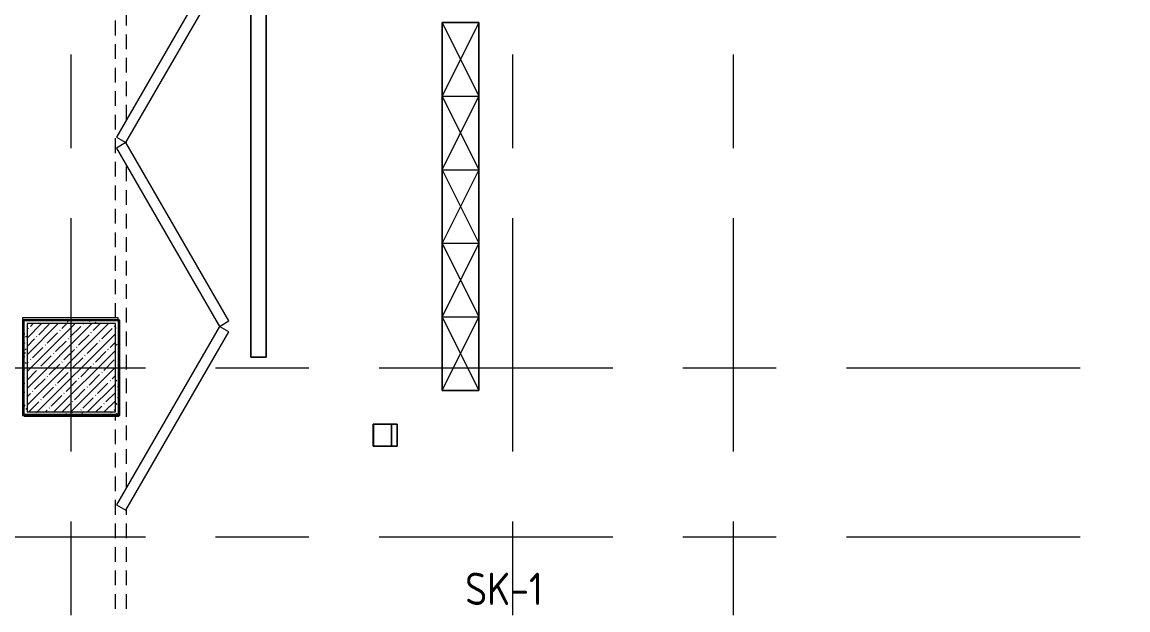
# Model space of a CAD drawing. Header units: millimetres. Extents: x -4185 to 186529, y -8553 to 29097.
# Drawn here: x 13676 to 21188, y 16504 to 20500 of the extents above; entities that cross this region are included whole.
import ezdxf

# ---------------------------------------------------------------- set-up
doc = ezdxf.new("R2010")
doc.units = ezdxf.units.MM
doc.linetypes.add('200_ШТРИХ__ш1_п0_6_', pattern=[160, 100, -60])
doc.linetypes.add('Осевая', pattern=[3175, 635, -476.25, 1587.5, -476.25])
for name, color, linetype, lineweight in [('A-DOOR', 7, 'Continuous', 9), ('A-DOOR-2', 7, '200_ШТРИХ__ш1_п0_6_', 9), ('A-DOOR-FRAM', 7, 'Continuous', 13), ('E-ELEC-FIXT-IDEN', 7, 'Continuous', 9), ('I-WALL', 7, 'Continuous', 9), ('S-COLS', 7, 'Continuous', 9), ('Оси-2', 7, 'Осевая', 9)]:
    doc.layers.add(name, color=color, linetype=linetype, lineweight=lineweight)
for name, color, linetype, lineweight, true_color in [('A-WALL-1', 7, 'Continuous', 9, 0x3c3c3c), ('A-WALL-FNSH-1', 7, 'Continuous', 9, 0x3c3c3c), ('I-FURN-1', 7, 'Continuous', 9, 0xf0f0f0)]:
    doc.layers.add(name, color=color, linetype=linetype, lineweight=lineweight, true_color=true_color)
doc.styles.add('GOST Common', font='GOST_Common.ttf', dxfattribs={"width": 0.9, "height": 220})
pattern_1 = [(0, (0, 0), (121.92, 30.48), [10.058, -81.382, 10.058, -81.382, -487.68]), (0, (0, 0), (121.92, 30.48), [-182.88, 10.058, -172.822, 10.058, -81.382, -213.36]), (0, (0, 0), (121.92, 30.48), [-457.2, 10.058, -50.902, 10.058, -142.342]), (120, (45.72, 15.24), (-87.356454, 90.345817), [10.058, -81.382, 10.058, -81.382, -487.68]), (120, (45.72, 15.24), (-87.356454, 90.345817), [-182.88, 10.058, -172.822, 10.058, -81.382, -213.36]), (120, (45.72, 15.24), (-87.356454, 90.345817), [-457.2, 10.058, -50.902, 10.058, -142.342]), (240, (60.96, 76.2), (-34.563546, -120.825817), [10.058, -81.382, 10.058, -81.382, -487.68]), (240, (60.96, 76.2), (-34.563546, -120.825817), [-182.88, 10.058, -172.822, 10.058, -81.382, -213.36]), (240, (60.96, 76.2), (-34.563546, -120.825817), [-457.2, 10.058, -50.902, 10.058, -142.342])]

# ---------------------------------------------------------------- blocks, each defined once
blk = doc.blocks.new('BSC_Колонна _Прямоугольная - 600х600-23295697-План размещения напольных электротехнических лючков и розеток 1 этажа в осях 1-12')
at = {"layer": 'S-COLS'}
h = blk.add_hatch(dxfattribs=at)
h.set_pattern_fill('FP_8', color=256, style=0, pattern_type=2)
h.set_pattern_definition([(45, (-14010, -18150), (-57.02463, 57.02463), []), (45, (-13952.975, -18150), (-57.02463, 57.02463), [100.806, -20.161, 3.353, -16.808])])
h.paths.add_polyline_path([(300, -300), (300, 300), (-300, 300), (-300, -300)])
for p, q in [((300, 300), (-300, 300)), ((-300, 300), (-300, -300)), ((300, -300), (300, 300)), ((-300, -300), (300, -300))]:
    blk.add_line(p, q, dxfattribs=at)
blk = doc.blocks.new('DOR__перегородка__Прямоугольная - ТП-2_ Вн_ДПГ_9480х4200h_2-23998078-План размещения напольных электротехнических лючков и розеток 1 этажа в осях 1-12')
at = {"layer": 'A-DOOR-2'}
for p, q in [((31, 0), (2621.2, 0)), ((3270, 0), (3279, 0)), ((3290, 0), (6369, 0)), ((7032, 0), (9460, 0)), ((31, -75), (1987.4, -75)), ((2137.4, -75), (4324.5, -75)), ((4474.5, -75), (4486.7, -75)), ((4636.7, -75), (6823.8, -75)), ((6973.8, -75), (6985, -75)), ((7135, -75), (9323.2, -75)), ((9105.2, -200.9), (9105.2, -75)), ((9180.2, -157.6), (9180.2, -75)), ((9255.2, -114.3), (9255.2, -75)), ((9405.2, -1474.2), (9405.2, -114.3)), ((9255.2, -1474.2), (9255.2, -200.9)), ((9330.2, -1474.2), (9330.2, -157.6)), ((9105.2, -1474.2), (9105.2, -287.5)), ((9180.2, -1474.2), (9180.2, -244.2)), ((9480, -1474.2), (9480, -470)), ((9105.2, -1474.2), (9480, -1474.2))]:
    blk.add_line(p, q, dxfattribs=at)
at = {"layer": 'A-DOOR-FRAM'}
for p, q in [((2019.1, -6.7), (1981.6, -71.7)), ((1981.6, -71.7), (3193.9, -771.8)), ((3231.5, -706.9), (2019.1, -6.7)), ((4442.7, -6.7), (3230.4, -706.9)), ((3267.9, -771.8), (4480.3, -71.7)), ((4480.3, -71.7), (4442.7, -6.7)), ((4518.4, -6.7), (4480.9, -71.7)), ((4480.9, -71.7), (5693.3, -771.8)), ((5730.8, -706.9), (4518.4, -6.7)), ((6942.1, -6.7), (5729.7, -706.9)), ((5767.3, -771.8), (6979.6, -71.7)), ((6979.6, -71.7), (6942.1, -6.7)), ((7016.7, -6.7), (6979.2, -71.7)), ((6979.2, -71.7), (8191.6, -771.8)), ((8229.1, -706.9), (7016.7, -6.7)), ((9441.4, -6.7), (8229.1, -706.9)), ((8266.6, -771.8), (9478.9, -71.7)), ((9478.9, -71.7), (9441.4, -6.7)), ((3193.9, -771.8), (3231.5, -706.9)), ((3230.4, -706.9), (3267.9, -771.8)), ((5693.3, -771.8), (5730.8, -706.9)), ((5729.7, -706.9), (5767.3, -771.8)), ((8191.6, -771.8), (8229.1, -706.9)), ((8229.1, -706.9), (8266.6, -771.8))]:
    blk.add_line(p, q, dxfattribs=at)
blk = doc.blocks.new('Семейство1 - Ферма-33099423-План размещения напольных электротехнических лючков и розеток 1 этажа в осях 1-12')
at = {"layer": 'I-FURN-1'}
for p, q in [((125, 1250), (-125, 750)), ((-125, 1250), (125, 750)), ((125, 1250), (-125, 1250)), ((-125, 1250), (-125, -1250)), ((-125, -1250), (-125, 1250)), ((-125, 1250), (125, 1250)), ((125, -1250), (125, 1250)), ((125, 1250), (125, -1250)), ((-125, 750), (125, 250)), ((-125, 250), (125, 750)), ((-125, 750), (125, 750)), ((125, 250), (-125, -250)), ((-125, 250), (125, -250)), ((-125, 250), (125, 250)), ((125, -250), (-125, -750)), ((-125, -250), (125, -750)), ((-125, -250), (125, -250)), ((-125, -1250), (125, -750)), ((-125, -750), (125, -1250)), ((-125, -750), (125, -750)), ((-125, -1250), (125, -1250)), ((125, -1250), (-125, -1250))]:
    blk.add_line(p, q, dxfattribs=at)
blk = doc.blocks.new('Экран 5130х3280  - экран-33115821-План размещения напольных электротехнических лючков и розеток 1 этажа в осях 1-12')
at = {"layer": 'I-FURN-1'}
for p, q in [((2565, 50), (-2565, 50)), ((-2565, 50), (-2565, -55.3)), ((-2565, -55.3), (-2565, 50)), ((-2565, 50), (2565, 50)), ((2565, -55.3), (2565, 50)), ((2565, 50), (2565, -55.3)), ((-2565, -55.3), (2565, -55.3)), ((2565, -55.3), (-2565, -55.3))]:
    blk.add_line(p, q, dxfattribs=at)
blk = doc.blocks.new('Электрика - 30-33121162-План размещения напольных электротехнических лючков и розеток 1 этажа в осях 1-12')
at = {"layer": 'I-FURN-1'}
for p, q in [((162.4, 0), (0, 0)), ((0, 0), (0, -149.8)), ((0, -149.8), (0, 0)), ((0, 0), (40, 0)), ((40, 0), (162.4, 0)), ((162.4, -149.8), (162.4, 0)), ((162.4, 0), (162.4, -149.8)), ((0, -149.8), (162.4, -149.8)), ((40, -149.8), (0, -149.8)), ((162.4, -149.8), (40, -149.8))]:
    blk.add_line(p, q, dxfattribs=at)
blk = doc.blocks.new('Электрика - 29-33121271-План размещения напольных электротехнических лючков и розеток 1 этажа в осях 1-12')
at = {"layer": 'I-FURN-1'}
for p, q in [((124.9, 0), (0, 0)), ((0, 0), (0, -149.8)), ((0, -149.8), (0, 0)), ((0, 0), (122.4, 0)), ((122.4, 0), (124.9, 0)), ((124.9, -149.8), (124.9, 0)), ((124.9, 0), (124.9, -149.8)), ((0, -149.8), (124.9, -149.8)), ((122.4, -149.8), (0, -149.8)), ((124.9, -149.8), (122.4, -149.8))]:
    blk.add_line(p, q, dxfattribs=at)
blk = doc.blocks.new('Электрика - 30_1-33121203-План размещения напольных электротехнических лючков и розеток 1 этажа в осях 1-12')
at = {"layer": 'I-FURN-1'}
for p, q in [((162.4, 0), (0, 0)), ((0, 0), (0, -149.8)), ((0, -149.8), (0, 0)), ((0, 0), (40, 0)), ((40, 0), (162.4, 0)), ((162.4, -149.8), (162.4, 0)), ((162.4, 0), (162.4, -149.8)), ((0, -149.8), (162.4, -149.8)), ((40, -149.8), (0, -149.8)), ((162.4, -149.8), (40, -149.8))]:
    blk.add_line(p, q, dxfattribs=at)

msp = doc.modelspace()

# ---------------------------------------------------------------- hatches: boundary and pattern name
at = {"layer": 'I-WALL'}
h = msp.add_hatch(dxfattribs=at)
h.set_pattern_fill('FP_84', color=256, style=0, pattern_type=2)
h.set_pattern_definition(pattern_1)
h.paths.add_polyline_path([(13690, 18450), (14310, 18450), (14309.3, 18470), (13690, 18470)])
h = msp.add_hatch(dxfattribs=at)
h.set_pattern_fill('FP_84', color=256, style=0, pattern_type=2)
h.set_pattern_definition(pattern_1)
h.paths.add_polyline_path([(13690, 17830), (13692, 17832), (13710, 17832), (13710, 18450), (13690, 18450), (13690, 18430.4)])
h = msp.add_hatch(dxfattribs=at)
h.set_pattern_fill('FP_84', color=256, style=0, pattern_type=2)
h.set_pattern_definition(pattern_1)
h.paths.add_polyline_path([(14316.7, 17850), (14330, 17850), (14330, 18470), (14310, 18470), (14310, 17850)])
h = msp.add_hatch(dxfattribs=at)
h.set_pattern_fill('FP_84', color=256, style=0, pattern_type=2)
h.set_pattern_definition(pattern_1)
h.paths.add_polyline_path([(14316.7, 17830), (14330, 17830), (14328, 17832), (14330, 17832), (14330, 17850), (13710, 17850), (13710, 17830), (14310, 17830)])

# ---------------------------------------------------------------- linework, layer by layer
at = {"layer": 'A-WALL-1'}
for p, q in [((14330, 18470), (13690, 18470)), ((13690, 17832), (13690, 17830)), ((13690, 17830), (14330, 17830))]:
    msp.add_line(p, q, dxfattribs=at)
at = {"layer": 'A-WALL-FNSH-1'}
for p, q in [((14329, 18490), (13679, 18490)), ((13679, 18490), (13679, 18479)), ((13679, 18479), (14329, 18479)), ((14329, 18479), (14329, 18490)), ((13679, 18474.5), (13679, 17825.5)), ((13690, 18474.5), (13679, 18474.5)), ((13690, 17832), (13690, 18474.5)), ((14330, 18474.5), (14330, 17825.5)), ((14341, 18474.5), (14330, 18474.5)), ((14341, 17825.5), (14341, 18474.5)), ((13679, 17825.5), (13690, 17825.5)), ((14334.5, 17832), (13690, 17832)), ((13690, 17825.5), (13690, 17821)), ((13690, 17821), (14334.5, 17821)), ((14330, 17825.5), (14341, 17825.5)), ((14334.5, 17821), (14334.5, 17832))]:
    msp.add_line(p, q, dxfattribs=at)
at = {"layer": 'Оси-2'}
for p, q in [((14010, 593.7), (14010, 24898.1)), ((17010, 593.7), (17010, 24898.1)), ((18510, 593.7), (18510, 24898.1)), ((-885.2, 18150), (36057, 18150)), ((-885.2, 17000), (36057, 17000))]:
    msp.add_line(p, q, dxfattribs=at)

# ---------------------------------------------------------------- block references
at = {"layer": 'A-DOOR', "rotation": 90.00000000000044}
msp.add_blockref('DOR__перегородка__Прямоугольная - ТП-2_ Вн_ДПГ_9480х4200h_2-23998078-План размещения напольных электротехнических лючков и розеток 1 этажа в осях 1-12', (14310, 15200), dxfattribs=at)
at = {"layer": 'I-FURN-1'}
for name, p, rotation in [('Экран 5130х3280  - экран-33115821-План размещения напольных электротехнических лючков и розеток 1 этажа в осях 1-12', (15280, 20787.3), 90), ('Электрика - 29-33121271-План размещения напольных электротехнических лючков и розеток 1 этажа в осях 1-12', (16185.3, 17617.7), 180), ('Электрика - 30-33121162-План размещения напольных электротехнических лючков и розеток 1 этажа в осях 1-12', (16225.3, 17617.7), 180), ('Электрика - 30_1-33121203-План размещения напольных электротехнических лючков и розеток 1 этажа в осях 1-12', (16225.3, 17617.7), 180)]:
    msp.add_blockref(name, p, dxfattribs=dict(at, rotation=rotation))
msp.add_blockref('Семейство1 - Ферма-33099423-План размещения напольных электротехнических лючков и розеток 1 этажа в осях 1-12', (16655, 19246.2), dxfattribs=at)
at = {"layer": 'S-COLS'}
msp.add_blockref('BSC_Колонна _Прямоугольная - 600х600-23295697-План размещения напольных электротехнических лючков и розеток 1 этажа в осях 1-12', (14010, 18150), dxfattribs=at)

# ---------------------------------------------------------------- texts
at = {"layer": 'E-ELEC-FIXT-IDEN', "insert": (16686.4, 16756.8), "char_height": 220, "width": 656.582, "attachment_point": 1, "style": 'GOST Common'}
msp.add_mtext('SK-1', dxfattribs=at)

doc.saveas('drawing.dxf')
